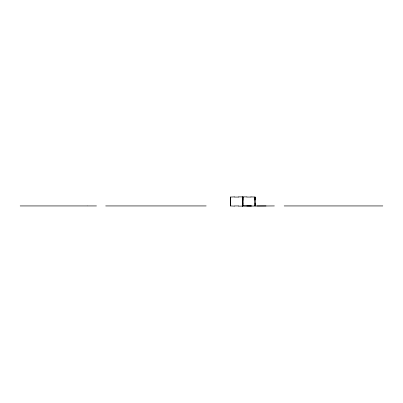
<?xml version="1.0" encoding="UTF-8"?>
<svg xmlns="http://www.w3.org/2000/svg" width="403" height="403" viewBox="0 0 403 403"><rect width="100%" height="100%" fill="white"/><g stroke="black" fill="none" stroke-linecap="round" stroke-linejoin="round"><path stroke-width="0.6" d="M230.682 200.019L230.44 197.062L234.632 196.886M242.591 200.019L242.984 200.019M254.892 200.019L255.134 197.062L250.868 196.886M230.682 202.981L230.44 205.938L234.632 206.114M242.591 202.981L242.984 202.981M242.697 205.762L251.93 205.938M20.15 205.938L87.093 205.938M87.27 205.938L96.503 205.938M105.657 205.938L206.205 205.938M274.393 205.938L238.566 206.114M284.165 205.938L382.85 205.938M266.051 205.938L256.817 205.938M255.134 205.938L254.892 197.062M255.044 197.062L255.044 200.019M255.044 202.981L255.044 205.938M254.978 197.062L254.978 205.938M251.034 197.062L246.843 197.062M251.034 205.938L246.843 205.938M246.933 196.886L238.566 196.886M242.984 197.062L242.984 205.938M242.833 197.062L242.833 200.019M242.833 202.981L242.833 205.938M242.677 200.019L242.677 205.938M242.591 197.062L242.591 205.938M238.732 197.062L234.541 197.062M238.732 205.938L234.541 205.938M230.682 197.062L230.682 205.938M230.592 197.062L230.531 205.938M242.873 196.886L242.697 206.114L242.873 196.886"/></g></svg>
